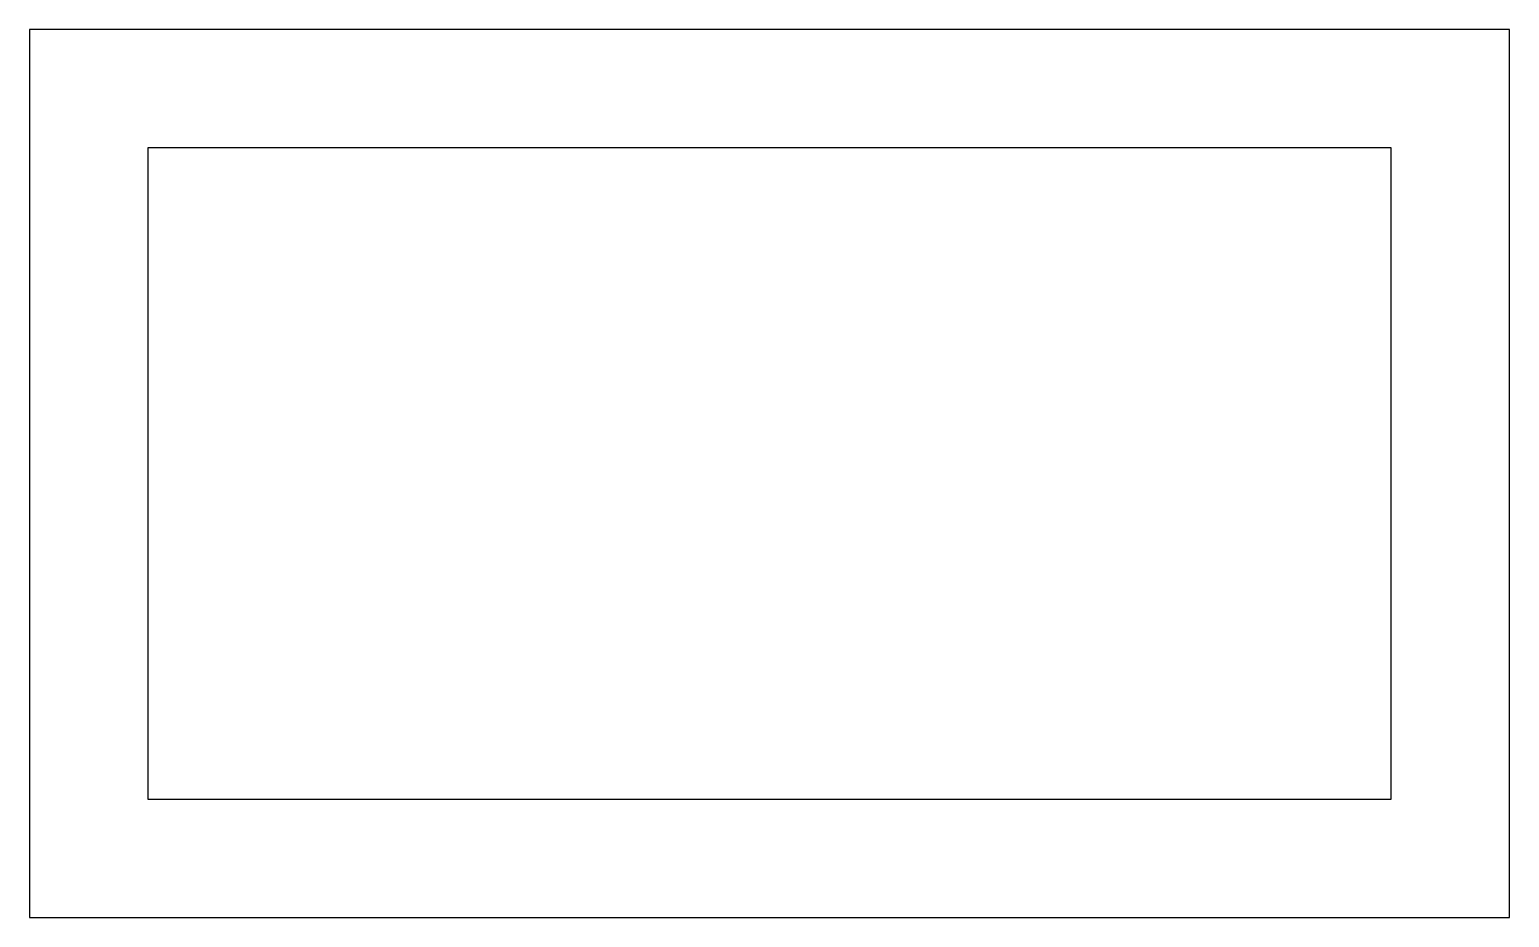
# Model space of a CAD drawing. Header units: metres. Extents: x 0 to 100, y 0 to 60.
import ezdxf

# ---------------------------------------------------------------- set-up
doc = ezdxf.new("R2010")
doc.units = ezdxf.units.M
doc.layers.add('Cavity', color=5, linetype='Continuous')
doc.layers.add('OuterWall', color=4, linetype='Continuous')

msp = doc.modelspace()

# ---------------------------------------------------------------- linework, layer by layer
at = {"layer": 'Cavity'}
msp.add_lwpolyline([(8, 8), (92, 8), (92, 52), (8, 52), (8, 8)], dxfattribs=at)
at = {"layer": 'OuterWall'}
msp.add_lwpolyline([(0, 0), (100, 0), (100, 60), (0, 60), (0, 0)], dxfattribs=at)

doc.saveas('drawing.dxf')
